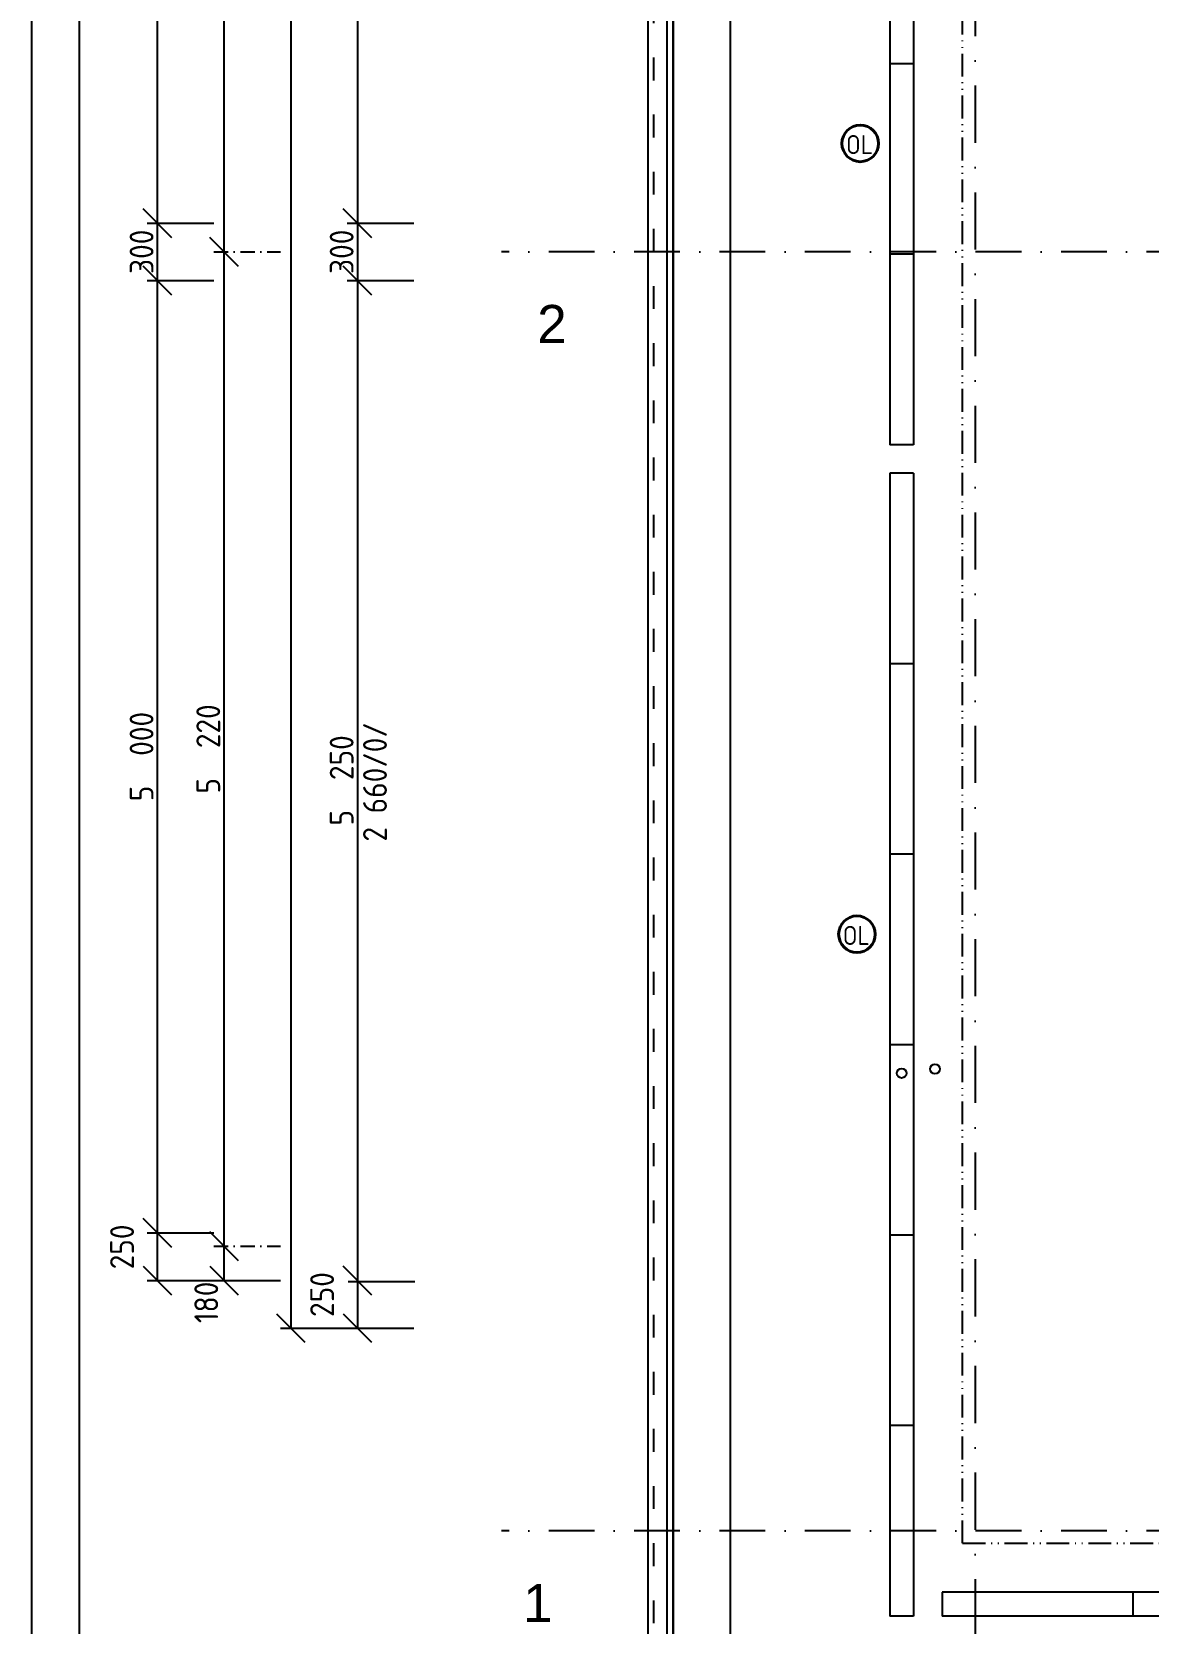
# Model space of a CAD drawing. Extents: x 4511820 to 5180432, y -1526536 to -944957.
# Drawn here: x 4975746 to 4981605, y -1082778 to -1074423 of the extents above; entities that cross this region are included whole.
import ezdxf

# ---------------------------------------------------------------- set-up
doc = ezdxf.new("R2010")
doc.units = 0
doc.header["$MEASUREMENT"] = 0
for name, pattern in [('ACAD_ISO03W100', [30, 12, -18]), ('ACAD_ISO12W100', [22, 12, -3, 0.5, -3, 0.5, -3]), ('BODKOCIARKOVANA_3', [5.6, 3, -1.3, 0, -1.3])]:
    doc.linetypes.add(name, pattern=pattern)
doc.layers.get('0').update_dxf_attribs({"linetype": 'CONTINUOUS'})
doc.layers.get('Defpoints').update_dxf_attribs({"color": 61, "linetype": 'CONTINUOUS'})
for name, color, linetype in [('KÓTY', 4, 'CONTINUOUS'), ('OKNÁ', 143, 'CONTINUOUS'), ('osi', 253, 'CONTINUOUS'), ('Plochy', 41, 'CONTINUOUS'), ('POZEMOK', 7, 'CONTINUOUS'), ('TENKÁ', 7, 'CONTINUOUS'), ('tzb', 153, 'CONTINUOUS')]:
    doc.layers.add(name, color=color, linetype=linetype)
doc.layers.add('zz-kanal-daždová', color=136, linetype='CONTINUOUS', lineweight=40)
doc.styles.add('styl1', font='arial.ttf')
doc.styles.add('STYLE1', font='isocp.shx')
doc.dimstyles.new('STANDARD-50', dxfattribs={"dimtxt": 125, "dimasz": 150, "dimexe": 10, "dimexo": 200, "dimgap": 20, "dimtad": 1, "dimdsep": 46, "dimlunit": 6, "dimtxsty": 'STYLE1', "dimblk1": 'OBLIQUE', "dimblk2": 'OBLIQUE', "dimsah": 1, "dimcen": 2.5, "dimse1": 1, "dimse2": 1, "dimadec": 0, "dimazin": 0, "dimtfac": 1, "dimtmove": 1, "dimatfit": 3, "dimldrblk": 'OBLIQUE', "dimfxl": 1, "dimtolj": 1, "dimtzin": 0, "dimarcsym": 0})

# ---------------------------------------------------------------- blocks, each defined once
blk = doc.blocks.new('_OBLIQUE')
at = {"color": 0, "linetype": 'ByBlock'}
blk.add_line((-0.5, -0.5), (0.5, 0.5), dxfattribs=at)
blk = doc.blocks.new('*D13225')
at = {"layer": 'Defpoints', "color": 0}
for p in [(4980951, -1069118.2), (4976404.5, -1075428.2), (4980951, -1075428.2)]:
    blk.add_point(p, dxfattribs=at)
at = {"layer": 'KÓTY', "color": 0, "lineweight": -2}
blk.add_line((4976404.5, -1069118.2), (4976404.5, -1075428.2), dxfattribs=at)
at = {"layer": 'KÓTY', "color": 0, "linetype": 'ByBlock', "lineweight": -2, "xscale": 150, "yscale": 150, "zscale": 150}
for p, rotation in [((4976404.5, -1069118.2), 90), ((4976404.5, -1075428.2), 270)]:
    blk.add_blockref('_OBLIQUE', p, dxfattribs=dict(at, rotation=rotation))
at = {"layer": 'KÓTY', "color": 0, "insert": (4976322, -1072273.2), "char_height": 125, "attachment_point": 5, "rotation": 90, "style": 'STYLE1'}
blk.add_mtext('\\A1;6ﾠ310', dxfattribs=at)
blk = doc.blocks.new('*D13226')
at = {"layer": 'Defpoints', "color": 0}
for p in [(4980951, -1075428.2), (4976404.5, -1075728.2), (4980951, -1075728.2)]:
    blk.add_point(p, dxfattribs=at)
at = {"layer": 'KÓTY', "color": 0, "lineweight": -2}
blk.add_line((4976404.5, -1075428.2), (4976404.5, -1075728.2), dxfattribs=at)
at = {"layer": 'KÓTY', "color": 0, "linetype": 'ByBlock', "lineweight": -2, "xscale": 150, "yscale": 150, "zscale": 150}
for p, rotation in [((4976404.5, -1075428.2), 90), ((4976404.5, -1075728.2), 270)]:
    blk.add_blockref('_OBLIQUE', p, dxfattribs=dict(at, rotation=rotation))
at = {"layer": 'KÓTY', "color": 0, "insert": (4976322, -1075578.2), "char_height": 125, "attachment_point": 5, "rotation": 90, "style": 'STYLE1'}
blk.add_mtext('\\A1;300', dxfattribs=at)
blk = doc.blocks.new('*D13230')
at = {"layer": 'Defpoints', "color": 0}
for p in [(4980696, -1068968.2), (4976754.5, -1075578.2), (4980696, -1075578.2)]:
    blk.add_point(p, dxfattribs=at)
at = {"layer": 'KÓTY', "color": 0, "lineweight": -2}
blk.add_line((4976754.5, -1068968.2), (4976754.5, -1075578.2), dxfattribs=at)
at = {"layer": 'KÓTY', "color": 0, "linetype": 'ByBlock', "lineweight": -2, "xscale": 150, "yscale": 150, "zscale": 150}
for p, rotation in [((4976754.5, -1068968.2), 90), ((4976754.5, -1075578.2), 270)]:
    blk.add_blockref('_OBLIQUE', p, dxfattribs=dict(at, rotation=rotation))
at = {"layer": 'KÓTY', "color": 0, "insert": (4976672, -1072273.2), "char_height": 125, "attachment_point": 5, "rotation": 90, "style": 'STYLE1'}
blk.add_mtext('\\A1;6ﾠ610', dxfattribs=at)
blk = doc.blocks.new('*D13231')
at = {"layer": 'Defpoints', "color": 0}
for p in [(4980696, -1075578.2), (4976754.5, -1080798.2), (4980696, -1080798.2)]:
    blk.add_point(p, dxfattribs=at)
at = {"layer": 'KÓTY', "color": 0, "lineweight": -2}
blk.add_line((4976754.5, -1075578.2), (4976754.5, -1080798.2), dxfattribs=at)
at = {"layer": 'KÓTY', "color": 0, "linetype": 'ByBlock', "lineweight": -2, "xscale": 150, "yscale": 150, "zscale": 150}
for p, rotation in [((4976754.5, -1075578.2), 90), ((4976754.5, -1080798.2), 270)]:
    blk.add_blockref('_OBLIQUE', p, dxfattribs=dict(at, rotation=rotation))
at = {"layer": 'KÓTY', "color": 0, "insert": (4976672, -1078188.2), "char_height": 125, "attachment_point": 5, "rotation": 90, "style": 'STYLE1'}
blk.add_mtext('\\A1;5ﾠ220', dxfattribs=at)
blk = doc.blocks.new('*D13232')
at = {"layer": 'Defpoints', "color": 0}
for p in [(4979211, -1049608.2), (4977104.5, -1081228.2), (4981957.6, -1081228.2)]:
    blk.add_point(p, dxfattribs=at)
at = {"layer": 'KÓTY', "color": 0, "lineweight": -2}
blk.add_line((4977104.5, -1049608.2), (4977104.5, -1081228.2), dxfattribs=at)
at = {"layer": 'KÓTY', "color": 0, "linetype": 'ByBlock', "lineweight": -2, "xscale": 150, "yscale": 150, "zscale": 150}
for p, rotation in [((4977104.5, -1049608.2), 90), ((4977104.5, -1081228.2), 270)]:
    blk.add_blockref('_OBLIQUE', p, dxfattribs=dict(at, rotation=rotation))
at = {"layer": 'KÓTY', "color": 0, "insert": (4977022, -1065418.2), "char_height": 125, "attachment_point": 5, "rotation": 90, "style": 'STYLE1'}
blk.add_mtext('\\A1;31ﾠ620', dxfattribs=at)
blk = doc.blocks.new('*D13240')
at = {"layer": 'Defpoints', "color": 0}
for p in [(4982261, -1069118.2), (4977454.5, -1075428.2), (4982261, -1075428.2)]:
    blk.add_point(p, dxfattribs=at)
at = {"layer": 'KÓTY', "color": 0, "lineweight": -2}
blk.add_line((4977454.5, -1069118.2), (4977454.5, -1075428.2), dxfattribs=at)
at = {"layer": 'KÓTY', "color": 0, "linetype": 'ByBlock', "lineweight": -2, "xscale": 150, "yscale": 150, "zscale": 150}
for p, rotation in [((4977454.5, -1069118.2), 90), ((4977454.5, -1075428.2), 270)]:
    blk.add_blockref('_OBLIQUE', p, dxfattribs=dict(at, rotation=rotation))
at = {"layer": 'KÓTY', "color": 0, "insert": (4977372, -1072273.2), "char_height": 125, "attachment_point": 5, "rotation": 90, "style": 'STYLE1'}
blk.add_mtext('\\A1;6ﾠ310', dxfattribs=at)
blk = doc.blocks.new('*D13241')
at = {"layer": 'Defpoints', "color": 0}
for p in [(4982261, -1075428.2), (4977454.5, -1075728.2), (4982261, -1075728.2)]:
    blk.add_point(p, dxfattribs=at)
at = {"layer": 'KÓTY', "color": 0, "lineweight": -2}
blk.add_line((4977454.5, -1075428.2), (4977454.5, -1075728.2), dxfattribs=at)
at = {"layer": 'KÓTY', "color": 0, "linetype": 'ByBlock', "lineweight": -2, "xscale": 150, "yscale": 150, "zscale": 150}
for p, rotation in [((4977454.5, -1075428.2), 90), ((4977454.5, -1075728.2), 270)]:
    blk.add_blockref('_OBLIQUE', p, dxfattribs=dict(at, rotation=rotation))
at = {"layer": 'KÓTY', "color": 0, "insert": (4977372, -1075578.2), "char_height": 125, "attachment_point": 5, "rotation": 90, "style": 'STYLE1'}
blk.add_mtext('\\A1;300', dxfattribs=at)
blk = doc.blocks.new('*D13242')
at = {"layer": 'Defpoints', "color": 0}
for p in [(4982261, -1075728.2), (4977454.5, -1080978.2), (4981783.7, -1080978.2)]:
    blk.add_point(p, dxfattribs=at)
at = {"layer": 'KÓTY', "color": 0, "lineweight": -2}
blk.add_line((4977454.5, -1075728.2), (4977454.5, -1080978.2), dxfattribs=at)
at = {"layer": 'KÓTY', "color": 0, "linetype": 'ByBlock', "lineweight": -2, "xscale": 150, "yscale": 150, "zscale": 150}
for p, rotation in [((4977454.5, -1075728.2), 90), ((4977454.5, -1080978.2), 270)]:
    blk.add_blockref('_OBLIQUE', p, dxfattribs=dict(at, rotation=rotation))
at = {"layer": 'KÓTY', "color": 0, "insert": (4977372, -1078353.2), "char_height": 125, "attachment_point": 5, "rotation": 90, "style": 'STYLE1'}
blk.add_mtext('\\A1;5ﾠ250', dxfattribs=at)
blk = doc.blocks.new('*D13243')
at = {"layer": 'Defpoints', "color": 0}
for p in [(4981761, -1080978.2), (4977454.5, -1081228.2), (4981761, -1081228.2)]:
    blk.add_point(p, dxfattribs=at)
at = {"layer": 'KÓTY', "color": 0, "lineweight": -2}
blk.add_line((4977454.5, -1080978.2), (4977454.5, -1081228.2), dxfattribs=at)
at = {"layer": 'KÓTY', "color": 0, "linetype": 'ByBlock', "lineweight": -2, "xscale": 150, "yscale": 150, "zscale": 150}
for p, rotation in [((4977454.5, -1080978.2), 90), ((4977454.5, -1081228.2), 270)]:
    blk.add_blockref('_OBLIQUE', p, dxfattribs=dict(at, rotation=rotation))
at = {"layer": 'KÓTY', "color": 0, "insert": (4977269.5, -1081052.4), "char_height": 125, "attachment_point": 5, "rotation": 90, "style": 'STYLE1'}
blk.add_mtext('\\A1;250', dxfattribs=at)
blk = doc.blocks.new('*D13244')
at = {"layer": 'Defpoints', "color": 0}
for p in [(4983371, -1075728.2), (4976404.5, -1080728.2), (4983371, -1080728.2)]:
    blk.add_point(p, dxfattribs=at)
at = {"layer": 'KÓTY', "color": 0, "lineweight": -2}
blk.add_line((4976404.5, -1075728.2), (4976404.5, -1080728.2), dxfattribs=at)
at = {"layer": 'KÓTY', "color": 0, "linetype": 'ByBlock', "lineweight": -2, "xscale": 150, "yscale": 150, "zscale": 150}
for p, rotation in [((4976404.5, -1075728.2), 90), ((4976404.5, -1080728.2), 270)]:
    blk.add_blockref('_OBLIQUE', p, dxfattribs=dict(at, rotation=rotation))
at = {"layer": 'KÓTY', "color": 0, "insert": (4976322, -1078228.2), "char_height": 125, "attachment_point": 5, "rotation": 90, "style": 'STYLE1'}
blk.add_mtext('\\A1;5ﾠ000', dxfattribs=at)
blk = doc.blocks.new('*D13245')
at = {"layer": 'Defpoints', "color": 0}
for p in [(4982261, -1080728.2), (4976404.5, -1080978.2), (4982261, -1080978.2)]:
    blk.add_point(p, dxfattribs=at)
at = {"layer": 'KÓTY', "color": 0, "lineweight": -2}
blk.add_line((4976404.5, -1080728.2), (4976404.5, -1080978.2), dxfattribs=at)
at = {"layer": 'KÓTY', "color": 0, "linetype": 'ByBlock', "lineweight": -2, "xscale": 150, "yscale": 150, "zscale": 150}
for p, rotation in [((4976404.5, -1080728.2), 90), ((4976404.5, -1080978.2), 270)]:
    blk.add_blockref('_OBLIQUE', p, dxfattribs=dict(at, rotation=rotation))
at = {"layer": 'KÓTY', "color": 0, "insert": (4976219.5, -1080802.4), "char_height": 125, "attachment_point": 5, "rotation": 90, "style": 'STYLE1'}
blk.add_mtext('\\A1;250', dxfattribs=at)
blk = doc.blocks.new('*D13246')
at = {"layer": 'Defpoints', "color": 0}
for p in [(4976754.5, -1080798.2), (4976754.5, -1080978.2), (4976754.5, -1080978.2)]:
    blk.add_point(p, dxfattribs=at)
at = {"layer": 'KÓTY', "color": 0, "lineweight": -2}
blk.add_line((4976754.5, -1080798.2), (4976754.5, -1080978.2), dxfattribs=at)
at = {"layer": 'KÓTY', "color": 0, "linetype": 'ByBlock', "lineweight": -2, "xscale": 150, "yscale": 150, "zscale": 150}
for p, rotation in [((4976754.5, -1080798.2), 90), ((4976754.5, -1080978.2), 270)]:
    blk.add_blockref('_OBLIQUE', p, dxfattribs=dict(at, rotation=rotation))
at = {"layer": 'KÓTY', "color": 0, "insert": (4976661.5, -1081093.5), "char_height": 125, "attachment_point": 5, "rotation": 90, "style": 'STYLE1'}
blk.add_mtext('\\A1;180', dxfattribs=at)
blk = doc.blocks.new('*D21086')
at = {"layer": 'Defpoints', "color": 0}
for p in [(4979141, -1062698.2), (4979141, -1083978.2), (4979411.5, -1083978.2)]:
    blk.add_point(p, dxfattribs=at)
at = {"layer": 'KÓTY', "color": 0, "lineweight": -2}
blk.add_line((4979411.5, -1062698.2), (4979411.5, -1083978.2), dxfattribs=at)
at = {"layer": 'KÓTY', "color": 0, "linetype": 'ByBlock', "lineweight": -2, "xscale": 150, "yscale": 150, "zscale": 150}
for p, rotation in [((4979411.5, -1062698.2), 90), ((4979411.5, -1083978.2), 270)]:
    blk.add_blockref('_OBLIQUE', p, dxfattribs=dict(at, rotation=rotation))
at = {"layer": 'KÓTY', "color": 0, "insert": (4979329, -1073338.2), "char_height": 125, "attachment_point": 5, "rotation": 90, "style": 'STYLE1'}
blk.add_mtext('\\A1;21ﾠ280', dxfattribs=at)

msp = doc.modelspace()

# ---------------------------------------------------------------- linework, layer by layer
at = {"layer": 'KÓTY', "ltscale": 25}
for p, q in [((4976351.097, -1075428.172), (4976701.097, -1075428.172)), ((4977401.097, -1075428.172), (4977751.097, -1075428.172)), ((4976351.097, -1075728.172), (4976701.097, -1075728.172)), ((4977401.097, -1075728.172), (4977751.097, -1075728.172)), ((4976351.097, -1080728.172), (4976701.097, -1080728.172)), ((4976351.097, -1080978.172), (4976701.097, -1080978.172)), ((4976701.097, -1080978.172), (4977051.097, -1080978.172)), ((4977406.097, -1080983.172), (4977756.097, -1080983.172)), ((4977051.097, -1081228.172), (4977401.097, -1081228.172)), ((4977401.097, -1081228.172), (4977751.097, -1081228.172))]:
    msp.add_line(p, q, dxfattribs=at)
at = {"layer": 'KÓTY', "linetype": 'BODKOCIARKOVANA_3', "ltscale": 25}
for p, q in [((4976701.097, -1075578.172), (4977051.097, -1075578.172)), ((4976701.097, -1080798.172), (4977051.097, -1080798.172))]:
    msp.add_line(p, q, dxfattribs=at)
at = {"layer": 'OKNÁ'}
for p, q in [((4979081, -1083908.172), (4979081, -1049593.172)), ((4979111, -1083878.172), (4979111, -1049593.172))]:
    msp.add_line(p, q, dxfattribs=at)
at = {"layer": 'osi', "linetype": 'BODKOCIARKOVANA_3', "ltscale": 100}
msp.add_line((4980696, -1047260.98), (4980696, -1084778.172), dxfattribs=at)
at = {"layer": 'osi', "linetype": 'BODKOCIARKOVANA_3', "ltscale": 80}
for p, q in [((5041881, -1075578.172), (4978211, -1075578.172)), ((5041881, -1082293.172), (4978211, -1082293.172))]:
    msp.add_line(p, q, dxfattribs=at)
at = {"layer": 'Plochy'}
msp.add_lwpolyline([(4981761, -1062698.172), (4979111, -1062698.172), (4979111, -1083878.172), (5000511, -1083878.172), (5000511, -1081228.172), (4981761, -1081228.172)], close=True, dxfattribs=at)
at = {"layer": 'POZEMOK'}
for p, q in [((4980248.5, -1070590.672), (4980248.5, -1076590.672)), ((4980373.5, -1070590.672), (4980373.5, -1076590.672)), ((4980373.5, -1074590.672), (4980248.5, -1074590.672)), ((4980373.5, -1075590.672), (4980248.5, -1075590.672)), ((4980373.5, -1076590.672), (4980248.5, -1076590.672)), ((4980248.5, -1076740.672), (4980248.5, -1082740.672)), ((4980373.5, -1076740.672), (4980248.5, -1076740.672)), ((4980373.5, -1076740.672), (4980373.5, -1082740.672)), ((4980373.5, -1077740.672), (4980248.5, -1077740.672)), ((4980373.5, -1078740.672), (4980248.5, -1078740.672)), ((4980373.5, -1079740.672), (4980248.5, -1079740.672)), ((4980373.5, -1080740.672), (4980248.5, -1080740.672)), ((4980373.5, -1081740.672), (4980248.5, -1081740.672)), ((4980523.5, -1082615.672), (4980523.5, -1082740.672)), ((4986523.5, -1082615.672), (4980523.5, -1082615.672)), ((4981523.5, -1082615.672), (4981523.5, -1082740.672)), ((4980373.5, -1082740.672), (4980248.5, -1082740.672)), ((4980373.5, -1082740.672), (4980248.5, -1082740.672)), ((4986523.5, -1082740.672), (4980523.5, -1082740.672))]:
    msp.add_line(p, q, dxfattribs=at)
at = {"layer": 'TENKÁ', "color": 7}
for p, q in [((4975746, -1087240.742), (4975746, -1046519.904)), ((4975996, -1086990.742), (4975996, -1046769.904))]:
    msp.add_line(p, q, dxfattribs=at)
at = {"layer": 'TENKÁ'}
msp.add_line((4978981, -1084008.172), (4978981, -1048060.98), dxfattribs=at)
at = {"layer": 'TENKÁ', "linetype": 'ACAD_ISO03W100', "ltscale": 10}
msp.add_line((4979011, -1083978.172), (4979011, -1048060.98), dxfattribs=at)
at = {"layer": 'TENKÁ', "linetype": 'ACAD_ISO12W100', "ltscale": 10}
for q in [(4980631, -1048060.98), (5027161, -1082358.172)]:
    msp.add_line((4980631, -1082358.172), q, dxfattribs=at)
at = {"layer": 'tzb'}
for centre in [(4980311, -1079890.672), (4980486, -1079868.172)]:
    msp.add_circle(centre, 25, dxfattribs=at)
at = {"layer": 'zz-kanal-daždová'}
for centre in [(4980093.603, -1075009.099), (4980076.434, -1079160.871)]:
    msp.add_circle(centre, 96, dxfattribs=at)

# ---------------------------------------------------------------- texts
at = {"layer": 'KÓTY', "insert": (4977546.957, -1078361.172), "char_height": 125, "attachment_point": 5, "rotation": 90, "style": 'STYLE1'}
msp.add_mtext('\\A1;2 660/0/', dxfattribs=at)
at = {"layer": 'TENKÁ', "ltscale": 0.25, "style": 'styl1'}
for s, p in [('2', (4978398.054, -1076057.25)), ('1', (4978324.054, -1082772.25))]:
    msp.add_text(s, height=200, dxfattribs=at).set_placement(p)
at = {"layer": 'zz-kanal-daždová', "style": 'STYLE1'}
for p in [(4980018.975, -1075065.298), (4980001.806, -1079217.07)]:
    msp.add_text('OL', height=100, dxfattribs=at).set_placement(p)

# ---------------------------------------------------------------- dimensions: what is measured, and where the dimension line sits
at = {"layer": 'KÓTY'}
for base, p1, p2, picture, middle in [((4977104.5, -1081228.172), (4979211, -1049608.172), (4981957.632, -1081228.172), '*D13232', (4977021.957, -1065418.172)), ((4976754.5, -1075578.172), (4980696, -1068968.172), (4980696, -1075578.172), '*D13230', (4976671.957, -1072273.172)), ((4976404.5, -1075428.172), (4980951, -1069118.172), (4980951, -1075428.172), '*D13225', (4976321.957, -1072273.172)), ((4977454.5, -1075428.172), (4982261, -1069118.172), (4982261, -1075428.172), '*D13240', (4977371.957, -1072273.172)), ((4976404.5, -1075728.172), (4980951, -1075428.172), (4980951, -1075728.172), '*D13226', (4976322, -1075578.172)), ((4977454.5, -1075728.172), (4982261, -1075428.172), (4982261, -1075728.172), '*D13241', (4977372, -1075578.172)), ((4976754.5, -1080798.172), (4980696, -1075578.172), (4980696, -1080798.172), '*D13231', (4976671.957, -1078188.172)), ((4976404.5, -1080728.172), (4983371, -1075728.172), (4983371, -1080728.172), '*D13244', (4976321.957, -1078228.172)), ((4977454.5, -1080978.172), (4982261, -1075728.172), (4981783.727, -1080978.172), '*D13242', (4977371.957, -1078353.172)), ((4976404.5, -1080978.172), (4982261, -1080728.172), (4982261, -1080978.172), '*D13245', (4976219.5, -1080802.422)), ((4977454.5, -1081228.172), (4981761, -1080978.172), (4981761, -1081228.172), '*D13243', (4977269.5, -1081052.422))]:
    dim = msp.add_linear_dim(base=base, p1=p1, p2=p2, angle=90, dimstyle='STANDARD-50', dxfattribs=at)
    dim.commit()
    dim.dimension.update_dxf_attribs({"geometry": picture, "text_midpoint": middle})
dim = msp.add_linear_dim(base=(4979411.5, -1083978.172), p1=(4979141, -1062698.172), p2=(4979141, -1083978.172), angle=90, dimstyle='STANDARD-50', override={"dimtxsty": 'STYLE1', "dimldrblk": 'OBLIQUE'}, dxfattribs=at)
dim.commit()
dim.dimension.update_dxf_attribs({"geometry": '*D21086', "text_midpoint": (4979328.957, -1073338.172)})
dim = msp.add_linear_dim(base=(4976754.5, -1080978.172), p1=(4976754.5, -1080798.172), p2=(4976754.5, -1080978.172), angle=90, dimstyle='STANDARD-50', dxfattribs=at)
dim.commit()
dim.dimension.update_dxf_attribs({"geometry": '*D13246', "text_midpoint": (4976744, -1081093.5), "dimtype": 160})

doc.saveas('drawing.dxf')
